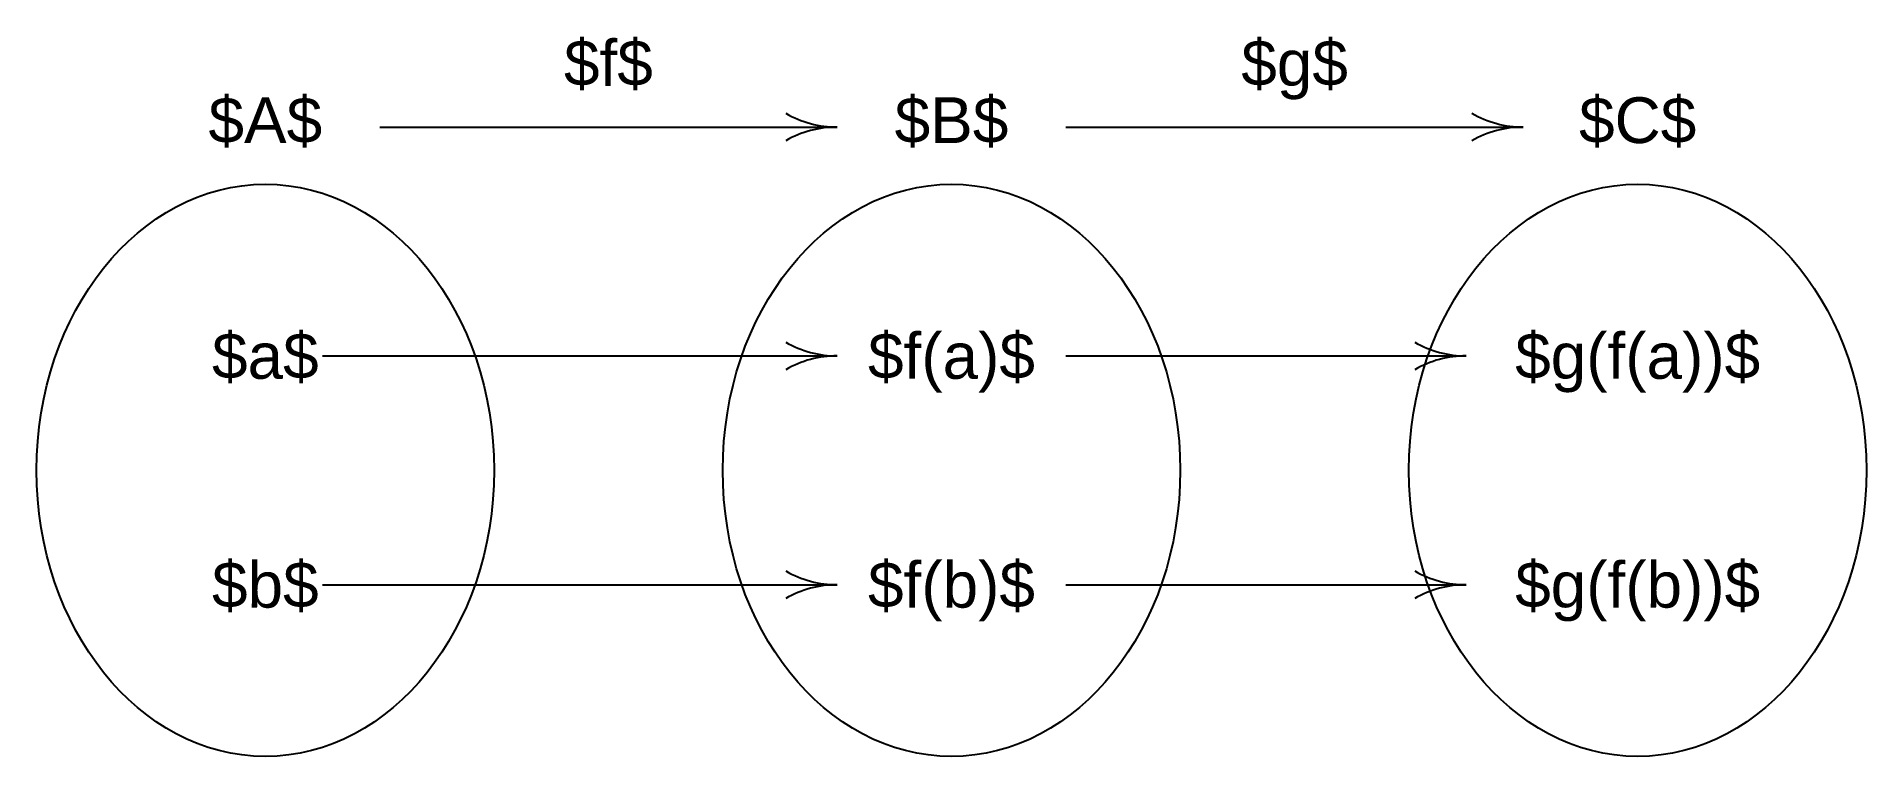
# Model space of a CAD drawing. Header units: inches. Extents: x 450 to 1250, y 425 to 740.
import ezdxf
from ezdxf.enums import TextEntityAlignment as Align

# ---------------------------------------------------------------- set-up
doc = ezdxf.new("R2010")
doc.units = ezdxf.units.IN
doc.header["$MEASUREMENT"] = 0
doc.styles.get("Standard").update_dxf_attribs({"font": 'arial.ttf'})

msp = doc.modelspace()

# ---------------------------------------------------------------- linework, layer by layer
for p, q in [((600, 700), (800, 700)), ((900, 700), (1100, 700)), ((575, 600), (800, 600)), ((900, 600), (1075, 600)), ((575, 500), (800, 500)), ((900, 500), (1075, 500))]:
    msp.add_line(p, q)
for centre, start, end in [((800, 745), 240, 270), ((1100, 745), 240, 270), ((800, 655), 90, 120), ((1100, 655), 90, 120), ((800, 645), 240, 270), ((800, 555), 90, 120), ((1075, 645), 240, 270), ((1075, 555), 90, 120), ((800, 545), 240, 270), ((1075, 545), 240, 270), ((800, 455), 90, 120), ((1075, 455), 90, 120)]:
    msp.add_arc(centre, 45, start, end)
for centre in [(550, 550), (850, 550), (1150, 550)]:
    msp.add_ellipse(centre, major_axis=(0, 125), ratio=0.8)

# ---------------------------------------------------------------- texts
for s, p in [('$f$', (700, 712)), ('$g$', (1000, 712)), ('$A$', (550, 687)), ('$B$', (850, 687)), ('$C$', (1150, 687))]:
    msp.add_text(s, height=20).set_placement(p, align=Align.BOTTOM_CENTER)
for s, p in [('$a$', (550, 600)), ('$f(a)$', (850, 600)), ('$g(f(a))$', (1150, 600)), ('$b$', (550, 500)), ('$f(b)$', (850, 500)), ('$g(f(b))$', (1150, 500))]:
    msp.add_text(s, height=20).set_placement(p, align=Align.MIDDLE_CENTER)

doc.saveas('drawing.dxf')
